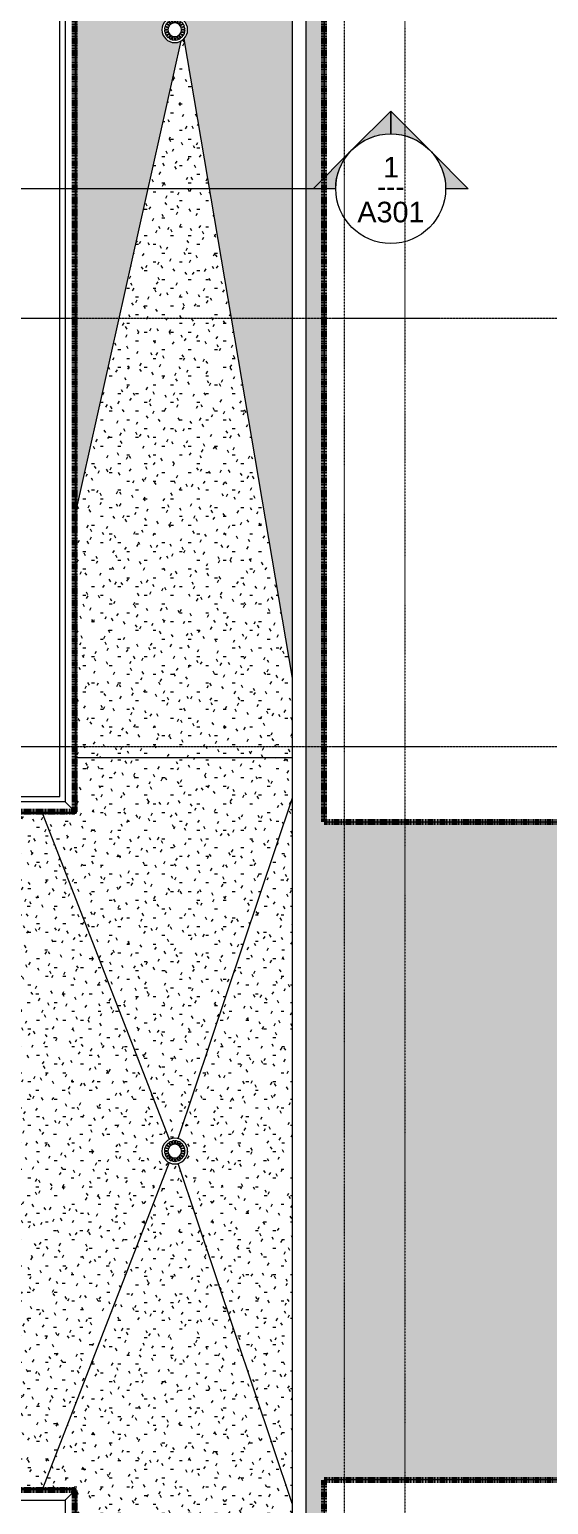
# Model space of a CAD drawing. Header units: inches. Extents: x -4450 to -273, y 9564 to 12971.
# Drawn here: x -2094 to -1792, y 10843 to 11704 of the extents above; entities that cross this region are included whole.
import ezdxf

# ---------------------------------------------------------------- set-up
doc = ezdxf.new("R2010")
doc.units = ezdxf.units.IN
doc.header["$MEASUREMENT"] = 0
for name, pattern in [('Aligning Line 1_8_', [0.25, 0.125, -0.125]), ('Double Dash 3_8_', [1, 0.375, -0.125, 0.125, -0.125, 0.125, -0.125]), ('Grid Line 1_2_', [0.875, 0.5, -0.125, 0.125, -0.125])]:
    doc.linetypes.add(name, pattern=pattern)
for name, color, linetype, lineweight in [('0-1', 7, 'Continuous', 5), ('0-4', 147, 'Aligning Line 1_8_', 9), ('A-FLOR', 192, 'Continuous', 13), ('A-FLOR-1', 253, 'Continuous', 13), ('A-FLOR-PATT-2', 9, 'Continuous', 9), ('A-FLOR-PATT-3', 8, 'Continuous', 9), ('A-WALL', 113, 'Continuous', 13), ('C-PROP-LINE-1', 250, 'Double Dash 3_8_', 140), ('G-ANNO-SYMB', 111, 'Aligning Line 1_8_', 9), ('G-ANNO-SYMB-2', 147, 'Aligning Line 1_8_', 9), ('G-ANNO-SYMB-3', 111, 'Continuous', 9), ('M-EQPM', 50, 'Continuous', 9), ('S-GRID-1', 1, 'Grid Line 1_2_', 9)]:
    doc.layers.add(name, color=color, linetype=linetype, lineweight=lineweight)
doc.styles.add('Arial', font='arial.ttf', dxfattribs={"height": 12})
doc.styles.add('Century Gothic_1', font='ufonts.com_century-gothic.ttf', dxfattribs={"height": 12})

# ---------------------------------------------------------------- blocks, each defined once
blk = doc.blocks.new('CTR - 2nd Phase_rvt-1-FLOOR PLAN - ROOF')
at = {"layer": 'A-FLOR-PATT-2'}
h = blk.add_hatch(dxfattribs=at)
h.set_pattern_fill('FP_2', color=256, style=0, pattern_type=2)
h.set_pattern_definition([(0, (0, 0), (20.48, 5.12), [1.69, -13.67, 1.69, -13.67, -81.92]), (0, (0, 0), (20.48, 5.12), [-30.72, 1.69, -29.03, 1.69, -13.67, -35.84]), (0, (0, 0), (20.48, 5.12), [-76.8, 1.69, -8.55, 1.69, -23.91]), (120, (7.68, 2.56), (-14.67405, 15.1762003), [1.69, -13.67, 1.69, -13.67, -81.92]), (120, (7.68, 2.56), (-14.67405, 15.1762003), [-30.72, 1.69, -29.03, 1.69, -13.67, -35.84]), (120, (7.68, 2.56), (-14.67405, 15.1762003), [-76.8, 1.69, -8.55, 1.69, -23.91]), (240, (10.24, 12.8), (-5.80595, -20.2962003), [1.69, -13.67, 1.69, -13.67, -81.92]), (240, (10.24, 12.8), (-5.80595, -20.2962003), [-30.72, 1.69, -29.03, 1.69, -13.67, -35.84]), (240, (10.24, 12.8), (-5.80595, -20.2962003), [-76.8, 1.69, -8.55, 1.69, -23.91])])
h.paths.add_polyline_path([(-1334.35, 9891.19), (-1334.35, 9974.19), (-1586.72, 9974.19), (-1586.72, 9916.4), (-1802.72, 9916.4), (-1802.72, 10012.59), (-1922.72, 10012.59), (-1922.72, 10857.39), (-1687.52, 10857.39), (-1687.52, 10934.19), (-1495.52, 10934.19), (-1495.52, 10857.39), (-1418.72, 10857.39), (-1418.72, 10934.19), (-1265.12, 10934.19), (-1265.12, 10857.39), (-1226.72, 10857.39), (-1226.72, 11241.39), (-1322.72, 11241.39), (-1322.72, 11164.59), (-1514.72, 11164.59), (-1514.72, 11241.39), (-1922.72, 11241.39), (-1922.72, 12087.19), (-1933.32, 12087.19), (-1933.32, 9891.19), (-1488.25, 9891.19)], flags=0)
h.paths.add_polyline_path([(-1255.52, 9903.13), (-626.72, 9921.96), (-626.72, 10470.89), (-674.91, 10470.89), (-674.91, 10281.39), (-770.72, 10281.39), (-770.72, 10012.59), (-1255.52, 10012.59), (-1255.52, 9923.39)], flags=0)
h.paths.add_polyline_path([(-738.75, 10518.64), (-626.72, 10518.64), (-626.72, 10816.49), (-674.91, 10816.49), (-674.91, 10626.99), (-751.71, 10626.99), (-751.71, 10518.64)], flags=0)
h.paths.add_polyline_path([(-747.08, 10864.24), (-626.72, 10864.24), (-626.72, 11258.15), (-674.91, 11258.15), (-674.91, 11068.4), (-751.71, 11068.4), (-751.71, 10864.24)], flags=0)
h.paths.add_polyline_path([(-751.71, 11305.65), (-626.72, 11305.65), (-626.72, 11576.94), (-751.71, 11576.94), (-751.71, 11344.77)], flags=0)
h.paths.add_polyline_path([(-751.71, 11624.44), (-626.72, 11624.44), (-626.72, 12087.19), (-770.72, 12087.19), (-770.72, 11819.15), (-674.91, 11819.15), (-674.91, 11627.15), (-751.71, 11627.15), (-751.71, 11626.91)], flags=0)
at = {"layer": 'A-FLOR-1'}
for p, q in [((-1922.72, 12124.59), (-1922.72, 11241.39)), ((-1941.22, 12088.59), (-1941.22, 9897.39)), ((-1933.32, 12087.19), (-1933.32, 9891.19)), ((-1922.72, 11241.39), (-1226.72, 11241.39)), ((-1226.72, 10857.39), (-1922.72, 10857.39)), ((-1922.72, 10857.39), (-1922.72, 10012.59))]:
    blk.add_line(p, q, dxfattribs=at)
blk = doc.blocks.new('Family - ___-1869111-FLOOR PLAN - ROOF')
at = {"layer": 'C-PROP-LINE-1'}
for p, q in [((-1922.72, 11241.39), (-1922.72, 12124.59)), ((-1922.72, 11241.39), (-1226.72, 11241.39)), ((-1922.72, 10012.59), (-1922.72, 10857.39)), ((-1922.72, 10857.39), (-1226.72, 10857.39))]:
    blk.add_line(p, q, dxfattribs=at)
blk = doc.blocks.new('Family - ___-1870007-FLOOR PLAN - ROOF')
at = {"layer": 'C-PROP-LINE-1'}
for p, q in [((-2067.92, 11247.39), (-2067.92, 12118.59)), ((-2067.92, 11247.39), (-3400.05, 11247.39)), ((-2067.92, 10851.39), (-3400.05, 10851.39)), ((-2067.92, 9980.19), (-2067.92, 10851.39))]:
    blk.add_line(p, q, dxfattribs=at)
blk = doc.blocks.new('CTR - 1st Phase - Common Walls_rvt-1-FLOOR PLAN - ROOF')
at = {"layer": 'G-ANNO-SYMB-2'}
blk.add_line((-1875.5, 12428.12), (-1875.5, 9706.24), dxfattribs=at)
at = {"layer": '0-4'}
for name in ['Family - ___-1869111-FLOOR PLAN - ROOF', 'Family - ___-1870007-FLOOR PLAN - ROOF']:
    blk.add_blockref(name, (0, 0), dxfattribs=at)
blk = doc.blocks.new('Basic Wall _ EXT - FIBER CEMENT - SMALL - ___-1820301-FLOOR PLAN - ROOF')
at = {"layer": 'A-WALL'}
for p, q in [((-2073.73, 12112.78), (-2073.73, 11253.2)), ((-2067.65, 11247.12), (-2067.65, 12118.86)), ((-2067.14, 11246.61), (-2067.14, 12119.37)), ((-2067.87, 11247.34), (-2073.45, 11252.92)), ((-2067.14, 11246.61), (-2067.61, 11247.08))]:
    blk.add_line(p, q, dxfattribs=at)
at = {"layer": 'A-WALL', "flags": 128}
for points in [[(-2073.45, 11252.92), (-2073.51, 11252.98), (-2073.57, 11253.04), (-2073.63, 11253.09), (-2073.67, 11253.14), (-2073.71, 11253.17), (-2073.73, 11253.19), (-2073.73, 11253.2)], [(-2067.65, 11247.12), (-2067.66, 11247.13), (-2067.68, 11247.15), (-2067.72, 11247.18), (-2067.76, 11247.23), (-2067.81, 11247.28), (-2067.87, 11247.34)], [(-2067.61, 11247.08), (-2067.63, 11247.1), (-2067.65, 11247.11), (-2067.65, 11247.12)]]:
    blk.add_lwpolyline(points, dxfattribs=at)
blk = doc.blocks.new('Basic Wall _ EXT - FIBER CEMENT - SMALL - ___-1820302-FLOOR PLAN - ROOF')
at = {"layer": 'A-WALL'}
for p, q in [((-2073.73, 11253.2), (-3405.86, 11253.2)), ((-2073.45, 11252.92), (-2067.87, 11247.34)), ((-3399.78, 11247.12), (-2067.65, 11247.12)), ((-3399.27, 11246.61), (-2067.14, 11246.61)), ((-2067.61, 11247.08), (-2067.14, 11246.61))]:
    blk.add_line(p, q, dxfattribs=at)
at = {"layer": 'A-WALL', "flags": 128}
for points in [[(-2073.73, 11253.2), (-2073.73, 11253.19), (-2073.71, 11253.17), (-2073.67, 11253.14), (-2073.63, 11253.09), (-2073.57, 11253.04), (-2073.51, 11252.98), (-2073.45, 11252.92)], [(-2067.87, 11247.34), (-2067.81, 11247.28), (-2067.76, 11247.23), (-2067.72, 11247.18), (-2067.68, 11247.15), (-2067.66, 11247.13), (-2067.65, 11247.12)], [(-2067.65, 11247.12), (-2067.65, 11247.11), (-2067.63, 11247.1), (-2067.61, 11247.08)]]:
    blk.add_lwpolyline(points, dxfattribs=at)
blk = doc.blocks.new('Basic Wall _ EXT - FIBER CEMENT - SMALL - ___-1820304-FLOOR PLAN - ROOF')
at = {"layer": 'A-WALL'}
for p, q in [((-2067.65, 10851.66), (-3399.78, 10851.66)), ((-2067.14, 10852.17), (-3399.27, 10852.17)), ((-2067.87, 10851.44), (-2073.45, 10845.86)), ((-2067.14, 10852.17), (-2067.61, 10851.7)), ((-3405.86, 10845.58), (-2073.73, 10845.58))]:
    blk.add_line(p, q, dxfattribs=at)
at = {"layer": 'A-WALL', "flags": 128}
for points in [[(-2067.65, 10851.66), (-2067.66, 10851.65), (-2067.68, 10851.63), (-2067.72, 10851.6), (-2067.76, 10851.55), (-2067.81, 10851.5), (-2067.87, 10851.44)], [(-2067.61, 10851.7), (-2067.63, 10851.68), (-2067.65, 10851.67), (-2067.65, 10851.66)], [(-2073.45, 10845.86), (-2073.51, 10845.8), (-2073.57, 10845.74), (-2073.63, 10845.69), (-2073.67, 10845.64), (-2073.71, 10845.61), (-2073.73, 10845.59), (-2073.73, 10845.58)]]:
    blk.add_lwpolyline(points, dxfattribs=at)
blk = doc.blocks.new('Basic Wall _ EXT - FIBER CEMENT - SMALL - ___-1820305-FLOOR PLAN - ROOF')
at = {"layer": 'A-WALL'}
for p, q in [((-2073.45, 10845.86), (-2067.87, 10851.44)), ((-2067.65, 9979.92), (-2067.65, 10851.66)), ((-2067.61, 10851.7), (-2067.14, 10852.17)), ((-2067.14, 9979.41), (-2067.14, 10852.17)), ((-2073.73, 10845.58), (-2073.73, 9986))]:
    blk.add_line(p, q, dxfattribs=at)
at = {"layer": 'A-WALL', "flags": 128}
for points in [[(-2067.87, 10851.44), (-2067.81, 10851.5), (-2067.76, 10851.55), (-2067.72, 10851.6), (-2067.68, 10851.63), (-2067.66, 10851.65), (-2067.65, 10851.66)], [(-2067.65, 10851.66), (-2067.65, 10851.67), (-2067.63, 10851.68), (-2067.61, 10851.7)], [(-2073.73, 10845.58), (-2073.73, 10845.59), (-2073.71, 10845.61), (-2073.67, 10845.64), (-2073.63, 10845.69), (-2073.57, 10845.74), (-2073.51, 10845.8), (-2073.45, 10845.86)]]:
    blk.add_lwpolyline(points, dxfattribs=at)
blk = doc.blocks.new('22142613 - Roof Drains - Type A - 15_ Strainer - 8_ Drain-2082947-FLOOR PLAN - ROOF')
at = {"layer": 'M-EQPM', "flags": 128}
for points in [[(-5.99, 0.36), (-5.2, 0.36), (-4.41, 0.36)], [(-4.25, 1.23), (-5, 1.47), (-5.75, 1.71)], [(-5.59, 2.19), (-4.84, 1.94), (-4.09, 1.7)], [(-3.67, 2.47), (-4.31, 2.93), (-4.95, 3.39)], [(-4.65, 3.79), (-4.01, 3.33), (-3.37, 2.87)], [(-2.75, 3.47), (-3.21, 4.11), (-3.68, 4.74)], [(-3.27, 5.03), (-2.8, 4.39), (-2.34, 3.76)], [(-1.57, 4.14), (-1.82, 4.89), (-2.06, 5.64)], [(-1.58, 5.79), (-1.34, 5.04), (-1.09, 4.29)], [(-0.25, 4.42), (-0.25, 5.21), (-0.25, 5.99)], [(0.25, 5.99), (0.25, 5.21), (0.25, 4.42)], [(1.09, 4.29), (1.34, 5.04), (1.58, 5.79)], [(2.06, 5.64), (1.82, 4.89), (1.57, 4.14)], [(2.34, 3.76), (2.8, 4.39), (3.27, 5.03)], [(3.68, 4.74), (3.21, 4.11), (2.75, 3.47)], [(3.37, 2.87), (4.01, 3.33), (4.65, 3.79)], [(4.95, 3.39), (4.31, 2.93), (3.67, 2.47)], [(4.09, 1.7), (4.84, 1.94), (5.59, 2.19)], [(5.75, 1.71), (5, 1.47), (4.25, 1.23)], [(4.41, 0.36), (5.2, 0.36), (5.99, 0.36)], [(-4.42, -0.14), (-5.21, -0.14), (-6, -0.14)], [(-5.81, -1.51), (-5.06, -1.27), (-4.3, -1.03)], [(-4.16, -1.51), (-4.91, -1.75), (-5.66, -1.99)], [(-5.05, -3.25), (-4.41, -2.78), (-3.77, -2.32)], [(-3.48, -2.73), (-4.12, -3.19), (-4.76, -3.66)], [(-3.78, -4.66), (-3.31, -4.02), (-2.85, -3.39)], [(-2.45, -3.69), (-2.91, -4.32), (-3.37, -4.96)], [(-2.12, -5.61), (-1.88, -4.86), (-1.63, -4.11)], [(-1.16, -4.27), (-1.4, -5.02), (-1.65, -5.77)], [(-0.25, -5.99), (-0.25, -5.21), (-0.25, -4.42)], [(0.25, -4.42), (0.25, -5.21), (0.25, -5.99)], [(1.65, -5.77), (1.4, -5.02), (1.16, -4.27)], [(1.63, -4.11), (1.88, -4.86), (2.12, -5.61)], [(3.37, -4.96), (2.91, -4.32), (2.45, -3.69)], [(2.85, -3.39), (3.31, -4.02), (3.78, -4.66)], [(4.76, -3.66), (4.12, -3.19), (3.48, -2.73)], [(3.77, -2.32), (4.41, -2.78), (5.05, -3.25)], [(5.66, -1.99), (4.91, -1.75), (4.16, -1.51)], [(4.3, -1.03), (5.06, -1.27), (5.81, -1.51)], [(6, -0.14), (5.21, -0.14), (4.42, -0.14)]]:
    blk.add_lwpolyline(points, dxfattribs=at)
at = {"layer": 'M-EQPM'}
for radius, start, end in [(7.5, 360, 180), (6, 163.39621, 176.56836), (6, 145.5443, 158.61946), (6, 127.77498, 140.76775), (4.43, 175.34537, 180), (4.43, 157.41475, 163.893), (4, 360, 180), (4.43, 139.61607, 146.09383), (6, 110.06569, 122.99867), (4.43, 121.92953, 128.40667), (6, 92.38802, 105.28959), (4.43, 104.32433, 110.80098), (4.43, 86.76177, 93.23823), (6, 74.71041, 87.61198), (4.43, 69.19902, 75.67567), (6, 57.00133, 69.93431), (4.43, 51.59333, 58.07047), (4.43, 33.90617, 40.38393), (6, 39.23225, 52.22502), (4.43, 16.107, 22.58525), (4.43, 360, 4.65463), (6, 21.38054, 34.4557), (6, 3.43164, 16.60379), (7.5, 180, 360), (6, 181.34518, 194.61946), (6, 199.39621, 212.76775), (6, 217.5443, 230.99867), (4.43, 180, 181.82381), (4.43, 193.41475, 199.893), (4, 180, 360), (4.43, 211.61607, 218.09383), (6, 235.77498, 249.28959), (4.43, 229.92953, 236.40667), (6, 254.06569, 267.61198), (4.43, 248.32433, 254.80098), (4.43, 266.76177, 273.23823), (6, 272.38802, 285.93431), (4.43, 285.19902, 291.67567), (6, 290.71041, 304.22502), (4.43, 303.59333, 310.07047), (4.43, 321.90617, 328.38393), (6, 309.00133, 322.4557), (4.43, 340.107, 346.58525), (4.43, 358.17619, 360), (6, 327.23225, 340.60379), (6, 345.38054, 358.65482)]:
    blk.add_arc((0, 0), radius, start, end, dxfattribs=at)
blk = doc.blocks.new('Section - Section Head - Filled-22785-FLOOR PLAN - ROOF')
at = {"layer": 'G-ANNO-SYMB-3'}
h = blk.add_hatch(color=256, dxfattribs=at)
edge = h.paths.add_edge_path(flags=0)
edge.add_line((-0.4268, 0.1768), (-0.25, 0.3536))
edge.add_line((-0.25, 0.3536), (-0.25, 0.25))
edge.add_arc((-0.25, 0), 0.25, 90, 135)
h = blk.add_hatch(color=256, dxfattribs=at)
edge = h.paths.add_edge_path(flags=0)
edge.add_arc((-0.25, 0), 0.25, 45, 90)
edge.add_line((-0.25, 0.25), (-0.25, 0.3536))
edge.add_line((-0.25, 0.3536), (-0.0732, 0.1768))
h = blk.add_hatch(color=256, dxfattribs=at)
edge = h.paths.add_edge_path(flags=0)
edge.add_arc((-0.25, 0), 0.2503, 137.9216, 180)
edge.add_line((-0.5003, 0), (-0.6036, 0))
edge.add_line((-0.6036, 0), (-0.4358, 0.1678))
h = blk.add_hatch(color=256, dxfattribs=at)
edge = h.paths.add_edge_path(flags=0)
edge.add_line((-0.0642, 0.1678), (0.1036, 0))
edge.add_line((0.1036, 0), (0.0003, 0))
edge.add_arc((-0.25, 0), 0.2503, 0, 42.0784)
for p, q in [((-0.25, 0.3536), (-0.4268, 0.1768)), ((-0.25, 0.25), (-0.25, 0.3536)), ((-0.0732, 0.1768), (-0.25, 0.3536)), ((-0.25, 0.3536), (-0.25, 0.25)), ((-0.4358, 0.1678), (-0.6036, 0)), ((0.1036, 0), (-0.0642, 0.1678)), ((-0.6036, 0), (-0.5003, 0)), ((0.0003, 0), (0.1036, 0))]:
    blk.add_line(p, q, dxfattribs=at)
for centre, radius, start, end in [((-0.2503, 0), 0.25, 360, 180), ((-0.25, 0), 0.25, 90, 135), ((-0.25, 0), 0.25, 45, 90), ((-0.25, 0), 0.2503, 137.9216, 180), ((-0.25, 0), 0.2503, 0, 42.0784), ((-0.2503, 0), 0.25, 180, 360)]:
    blk.add_arc(centre, radius, start, end, dxfattribs=at)

msp = doc.modelspace()

# ---------------------------------------------------------------- hatches: boundary and pattern name
at = {"layer": 'A-FLOR-PATT-3'}
h = msp.add_hatch(dxfattribs=at)
h.set_pattern_fill('FP_22', color=256, style=0, pattern_type=2)
h.set_pattern_definition([(0, (17.193, 0), (20.448, 5.12), [1.687, -13.649, 1.687, -13.649, -81.793]), (0, (17.193, 0), (20.448, 5.12), [-30.672, 1.687, -28.985, 1.687, -13.649, -35.784]), (0, (17.193, 0), (20.448, 5.12), [-76.681, 1.687, -8.537, 1.687, -23.873]), (119.961, (24.861, 2.56), (-14.6510272, 15.176186), [1.689, -13.665, 1.689, -13.665, -81.888]), (119.961, (24.861, 2.56), (-14.6510272, 15.176186), [-30.708, 1.689, -29.019, 1.689, -13.665, -35.826]), (119.961, (24.861, 2.56), (-14.6510272, 15.176186), [-76.77, 1.689, -8.547, 1.689, -23.901]), (240.039, (27.417, 12.8), (-5.7968322, -20.2962847), [1.689, -13.665, 1.689, -13.665, -81.888]), (240.039, (27.417, 12.8), (-5.7968322, -20.2962847), [-30.708, 1.689, -29.019, 1.689, -13.665, -35.826]), (240.039, (27.417, 12.8), (-5.7968322, -20.2962847), [-76.77, 1.689, -8.547, 1.689, -23.901])])
h.paths.add_polyline_path([(-1941.22, 11325.35), (-1941.22, 12046.02), (-2003.77, 11708.19), (-2003.08, 11707.2), (-2002.44, 11705.51), (-2002.22, 11703.71), (-2002.44, 11701.92), (-2003.08, 11700.23), (-2004.11, 11698.74), (-2004.51, 11698.38), (-1944.52, 11344.77)], flags=0)
h = msp.add_hatch(dxfattribs=at)
h.set_pattern_fill('FP_23', color=256, style=0, pattern_type=2)
h.set_pattern_definition([(0, (-21.427, 0), (20.462, 5.12), [1.688, -13.658, 1.688, -13.658, -81.846]), (0, (-21.427, 0), (20.462, 5.12), [-30.692, 1.688, -29.004, 1.688, -13.658, -35.808]), (0, (-21.427, 0), (20.462, 5.12), [-76.731, 1.688, -8.543, 1.688, -23.889]), (119.978, (-13.754, 2.56), (-14.661126, 15.1755366), [1.689, -13.667, 1.689, -13.667, -81.902]), (119.978, (-13.754, 2.56), (-14.661126, 15.1755366), [-30.713, 1.689, -29.024, 1.689, -13.667, -35.832]), (119.978, (-13.754, 2.56), (-14.661126, 15.1755366), [-76.783, 1.689, -8.548, 1.689, -23.905]), (240.022, (-11.196, 12.8), (-5.8002553, -20.2960629), [1.689, -13.667, 1.689, -13.667, -81.902]), (240.022, (-11.196, 12.8), (-5.8002553, -20.2960629), [-30.713, 1.689, -29.024, 1.689, -13.667, -35.832]), (240.022, (-11.196, 12.8), (-5.8002553, -20.2960629), [-76.783, 1.689, -8.548, 1.689, -23.905])])
h.paths.add_polyline_path([(-2067.14, 11423.02), (-2005.96, 11697.28), (-2007.06, 11696.7), (-2008.82, 11696.27), (-2010.63, 11696.27), (-2012.38, 11696.7), (-2013.98, 11697.54), (-2015.34, 11698.74), (-2016.36, 11700.23), (-2017.01, 11701.92), (-2017.22, 11703.71), (-2017.01, 11705.51), (-2016.36, 11707.2), (-2015.34, 11708.69), (-2013.98, 11709.89), (-2012.38, 11710.73), (-2010.63, 11711.16), (-2008.82, 11711.16), (-2007.31, 11710.79), (-2067.14, 11956.51), (-2067.14, 11427.72)], flags=0)
h = msp.add_hatch(dxfattribs=at)
h.set_pattern_fill('FP_35', color=256, style=0, pattern_type=2)
h.set_pattern_definition([(0, (0, -2.936), (20.48, 5.12), [1.69, -13.67, 1.69, -13.67, -81.92]), (0, (0, -2.936), (20.48, 5.12), [-30.72, 1.69, -29.03, 1.69, -13.67, -35.84]), (0, (0, -2.936), (20.48, 5.12), [-76.8, 1.69, -8.55, 1.69, -23.91]), (120.001, (7.68, -0.376), (-14.674315, 15.1759442), [1.69, -13.67, 1.69, -13.67, -81.917]), (120.001, (7.68, -0.376), (-14.674315, 15.1759442), [-30.719, 1.69, -29.029, 1.69, -13.67, -35.839]), (120.001, (7.68, -0.376), (-14.674315, 15.1759442), [-76.797, 1.69, -8.55, 1.69, -23.91]), (239.999, (10.24, 9.863), (-5.8058042, -20.295233), [1.69, -13.67, 1.69, -13.67, -81.917]), (239.999, (10.24, 9.863), (-5.8058042, -20.295233), [-30.719, 1.69, -29.029, 1.69, -13.67, -35.839]), (239.999, (10.24, 9.863), (-5.8058042, -20.295233), [-76.797, 1.69, -8.55, 1.69, -23.91])])
h.paths.add_polyline_path([(-2043.52, 11278.79), (-1941.22, 11278.79), (-1941.22, 11325.35), (-2004.51, 11698.38), (-2005.46, 11697.54), (-2005.94, 11697.29), (-2067.14, 11423.02), (-2067.14, 11278.79), (-2058.95, 11278.79)], flags=0)
h = msp.add_hatch(dxfattribs=at)
h.set_pattern_fill('FP_30', color=256, style=0, pattern_type=2)
h.set_pattern_definition([(0, (0, 10.709), (20.48, 5.119), [1.69, -13.67, 1.69, -13.67, -81.92]), (0, (0, 10.709), (20.48, 5.119), [-30.72, 1.69, -29.03, 1.69, -13.67, -35.84]), (0, (0, 10.709), (20.48, 5.119), [-76.8, 1.69, -8.55, 1.69, -23.91]), (120.004, (7.68, 13.268), (-14.6741094, 15.1734438), [1.689, -13.669, 1.689, -13.669, -81.911]), (120.004, (7.68, 13.268), (-14.6741094, 15.1734438), [-30.716, 1.689, -29.027, 1.689, -13.669, -35.836]), (120.004, (7.68, 13.268), (-14.6741094, 15.1734438), [-76.791, 1.689, -8.549, 1.689, -23.908]), (239.996, (10.24, 23.507), (-5.8058667, -20.293197), [1.689, -13.669, 1.689, -13.669, -81.911]), (239.996, (10.24, 23.507), (-5.8058667, -20.293197), [-30.716, 1.689, -29.027, 1.689, -13.669, -35.836]), (239.996, (10.24, 23.507), (-5.8058667, -20.293197), [-76.791, 1.689, -8.549, 1.689, -23.908])])
h.paths.add_polyline_path([(-2012.78, 11056.09), (-2012.38, 11056.3), (-2010.63, 11056.73), (-2008.82, 11056.73), (-2007.92, 11056.51), (-1941.22, 11255.25), (-1941.22, 11278.79), (-2067.14, 11278.79), (-2067.14, 11246.61), (-2086.82, 11246.61), (-2012.86, 11056.3)], flags=0)
h = msp.add_hatch(dxfattribs=at)
h.set_pattern_fill('FP_29', color=256, style=0, pattern_type=2)
h.set_pattern_definition([(0, (16.411, 0), (20.452, 5.12), [1.687, -13.652, 1.687, -13.652, -81.809]), (0, (16.411, 0), (20.452, 5.12), [-30.679, 1.687, -28.991, 1.687, -13.652, -35.792]), (0, (16.411, 0), (20.452, 5.12), [-76.696, 1.687, -8.539, 1.687, -23.878]), (119.967, (24.081, 2.56), (-14.6544817, 15.1758848), [1.689, -13.666, 1.689, -13.666, -81.892]), (119.967, (24.081, 2.56), (-14.6544817, 15.1758848), [-30.71, 1.689, -29.021, 1.689, -13.666, -35.828]), (119.967, (24.081, 2.56), (-14.6544817, 15.1758848), [-76.774, 1.689, -8.548, 1.689, -23.902]), (240.033, (26.638, 12.8), (-5.7980913, -20.296177), [1.689, -13.666, 1.689, -13.666, -81.892]), (240.033, (26.638, 12.8), (-5.7980913, -20.296177), [-30.71, 1.689, -29.021, 1.689, -13.666, -35.828]), (240.033, (26.638, 12.8), (-5.7980913, -20.296177), [-76.774, 1.689, -8.548, 1.689, -23.902])])
h.paths.add_polyline_path([(-1941.22, 10843.57), (-1941.22, 11255.25), (-2007.92, 11056.51), (-2007.06, 11056.3), (-2005.46, 11055.46), (-2004.11, 11054.26), (-2003.08, 11052.77), (-2002.44, 11051.08), (-2002.22, 11049.29), (-2002.44, 11047.49), (-2003.08, 11045.8), (-2004.11, 11044.32), (-2005.46, 11043.12), (-2007.06, 11042.28), (-2007.75, 11042.11), (-1981.83, 10964.75)], flags=0)
h = msp.add_hatch(dxfattribs=at)
h.set_pattern_fill('FP_28', color=256, style=0, pattern_type=2)
h.set_pattern_definition([(0, (-22.914, 0), (20.459, 5.12), [1.688, -13.657, 1.688, -13.657, -81.838]), (0, (-22.914, 0), (20.459, 5.12), [-30.689, 1.688, -29.001, 1.688, -13.657, -35.804]), (0, (-22.914, 0), (20.459, 5.12), [-76.723, 1.688, -8.542, 1.688, -23.886]), (119.975, (-15.241, 2.56), (-14.6589656, 15.1759376), [1.689, -13.667, 1.689, -13.667, -81.899]), (119.975, (-15.241, 2.56), (-14.6589656, 15.1759376), [-30.712, 1.689, -29.023, 1.689, -13.667, -35.831]), (119.975, (-15.241, 2.56), (-14.6589656, 15.1759376), [-76.781, 1.689, -8.548, 1.689, -23.904]), (240.025, (-12.684, 12.8), (-5.8000588, -20.295867), [1.689, -13.667, 1.689, -13.667, -81.899]), (240.025, (-12.684, 12.8), (-5.8000588, -20.295867), [-30.712, 1.689, -29.023, 1.689, -13.667, -35.831]), (240.025, (-12.684, 12.8), (-5.8000588, -20.295867), [-76.781, 1.689, -8.548, 1.689, -23.904])])
h.paths.add_polyline_path([(-2089.8, 10852.17), (-2086.84, 10852.17), (-2012.98, 11042.59), (-2013.98, 11043.12), (-2015.34, 11044.32), (-2016.36, 11045.8), (-2017.01, 11047.49), (-2017.22, 11049.29), (-2017.01, 11051.08), (-2016.36, 11052.77), (-2015.34, 11054.26), (-2013.98, 11055.46), (-2012.78, 11056.09), (-2086.82, 11246.61), (-2099.32, 11246.61), (-2099.32, 10852.17)], flags=0)
h = msp.add_hatch(dxfattribs=at)
h.set_pattern_fill('FP_20', color=256, style=0, pattern_type=2)
h.set_pattern_definition([(0, (0, -3.98), (20.48, 5.119), [1.69, -13.67, 1.69, -13.67, -81.92]), (0, (0, -3.98), (20.48, 5.119), [-30.72, 1.69, -29.03, 1.69, -13.67, -35.84]), (0, (0, -3.98), (20.48, 5.119), [-76.8, 1.69, -8.55, 1.69, -23.91]), (120.004, (7.68, -1.42), (-14.6741094, 15.1734438), [1.689, -13.669, 1.689, -13.669, -81.911]), (120.004, (7.68, -1.42), (-14.6741094, 15.1734438), [-30.717, 1.689, -29.027, 1.689, -13.669, -35.836]), (120.004, (7.68, -1.42), (-14.6741094, 15.1734438), [-76.791, 1.689, -8.549, 1.689, -23.908]), (239.996, (10.24, 8.818), (-5.8058667, -20.293197), [1.689, -13.669, 1.689, -13.669, -81.911]), (239.996, (10.24, 8.818), (-5.8058667, -20.293197), [-30.717, 1.689, -29.027, 1.689, -13.669, -35.836]), (239.996, (10.24, 8.818), (-5.8058667, -20.293197), [-76.791, 1.689, -8.549, 1.689, -23.908])])
h.paths.add_polyline_path([(-1941.22, 10819.99), (-1941.22, 10843.57), (-2007.75, 11042.11), (-2008.82, 11041.84), (-2010.63, 11041.84), (-2012.38, 11042.28), (-2012.97, 11042.58), (-2086.84, 10852.17), (-2067.14, 10852.17), (-2067.14, 10819.99), (-1981.83, 10819.99)], flags=0)

# ---------------------------------------------------------------- linework, layer by layer
at = {"layer": 'A-FLOR'}
for p, q in [((-2067.14, 11423.02), (-2005.94, 11697.29)), ((-2004.51, 11698.38), (-1941.22, 11325.35)), ((-1941.22, 11278.79), (-2067.14, 11278.79)), ((-1941.22, 11255.25), (-2007.92, 11056.51)), ((-2012.78, 11056.09), (-2086.82, 11246.61)), ((-2012.97, 11042.58), (-2086.84, 10852.17)), ((-1941.22, 10843.57), (-2007.75, 11042.11))]:
    msp.add_line(p, q, dxfattribs=at)
at = {"layer": 'A-WALL'}
for p, q in [((-2076.8, 11256.26), (-2076.8, 12109.71)), ((-3408.92, 11256.26), (-2076.8, 11256.26))]:
    msp.add_line(p, q, dxfattribs=at)
at = {"layer": 'G-ANNO-SYMB'}
msp.add_line((-1910.96, 12461.73), (-1910.96, 9706.24), dxfattribs=at)
at = {"layer": 'G-ANNO-SYMB-3'}
msp.add_line((-1915.85, 11610.99), (-4279.43, 11610.99), dxfattribs=at)
at = {"layer": 'S-GRID-1'}
for p, q in [((-464.45, 11535.19), (-4316.34, 11535.19)), ((-464.45, 11285.19), (-4316.34, 11285.19))]:
    msp.add_line(p, q, dxfattribs=at)

# ---------------------------------------------------------------- block references
at = {"layer": '0-1'}
for name in ['CTR - 2nd Phase_rvt-1-FLOOR PLAN - ROOF', 'CTR - 1st Phase - Common Walls_rvt-1-FLOOR PLAN - ROOF']:
    msp.add_blockref(name, (0, 0), dxfattribs=at)
at = {"layer": 'A-WALL'}
for name in ['Basic Wall _ EXT - FIBER CEMENT - SMALL - ___-1820301-FLOOR PLAN - ROOF', 'Basic Wall _ EXT - FIBER CEMENT - SMALL - ___-1820302-FLOOR PLAN - ROOF', 'Basic Wall _ EXT - FIBER CEMENT - SMALL - ___-1820304-FLOOR PLAN - ROOF', 'Basic Wall _ EXT - FIBER CEMENT - SMALL - ___-1820305-FLOOR PLAN - ROOF']:
    msp.add_blockref(name, (0, 0), dxfattribs=at)
at = {"layer": 'G-ANNO-SYMB-3', "extrusion": (0, 0, -1), "xscale": 127.9999999999999, "yscale": 127.9999999999999, "zscale": 127.9999999999999}
msp.add_blockref('Section - Section Head - Filled-22785-FLOOR PLAN - ROOF', (1915.85, 11610.99), dxfattribs=at)
at = {"layer": 'M-EQPM'}
for p in [(-2009.72, 11703.71), (-2009.72, 11049.29)]:
    msp.add_blockref('22142613 - Roof Drains - Type A - 15_ Strainer - 8_ Drain-2082947-FLOOR PLAN - ROOF', p, dxfattribs=at)

# ---------------------------------------------------------------- texts
at = {"layer": 'G-ANNO-SYMB-3', "char_height": 12, "attachment_point": 1}
for s, insert, width, style in [('1', (-1888.28, 11629.53), 11.312, 'Arial'), ('---', (-1891.82, 11618.19), 20.604, 'Century Gothic_1'), ('A301', (-1903.27, 11603.35), 47.672, 'Arial')]:
    msp.add_mtext(s, dxfattribs=dict(at, insert=insert, width=width, style=style))

doc.saveas('drawing.dxf')
